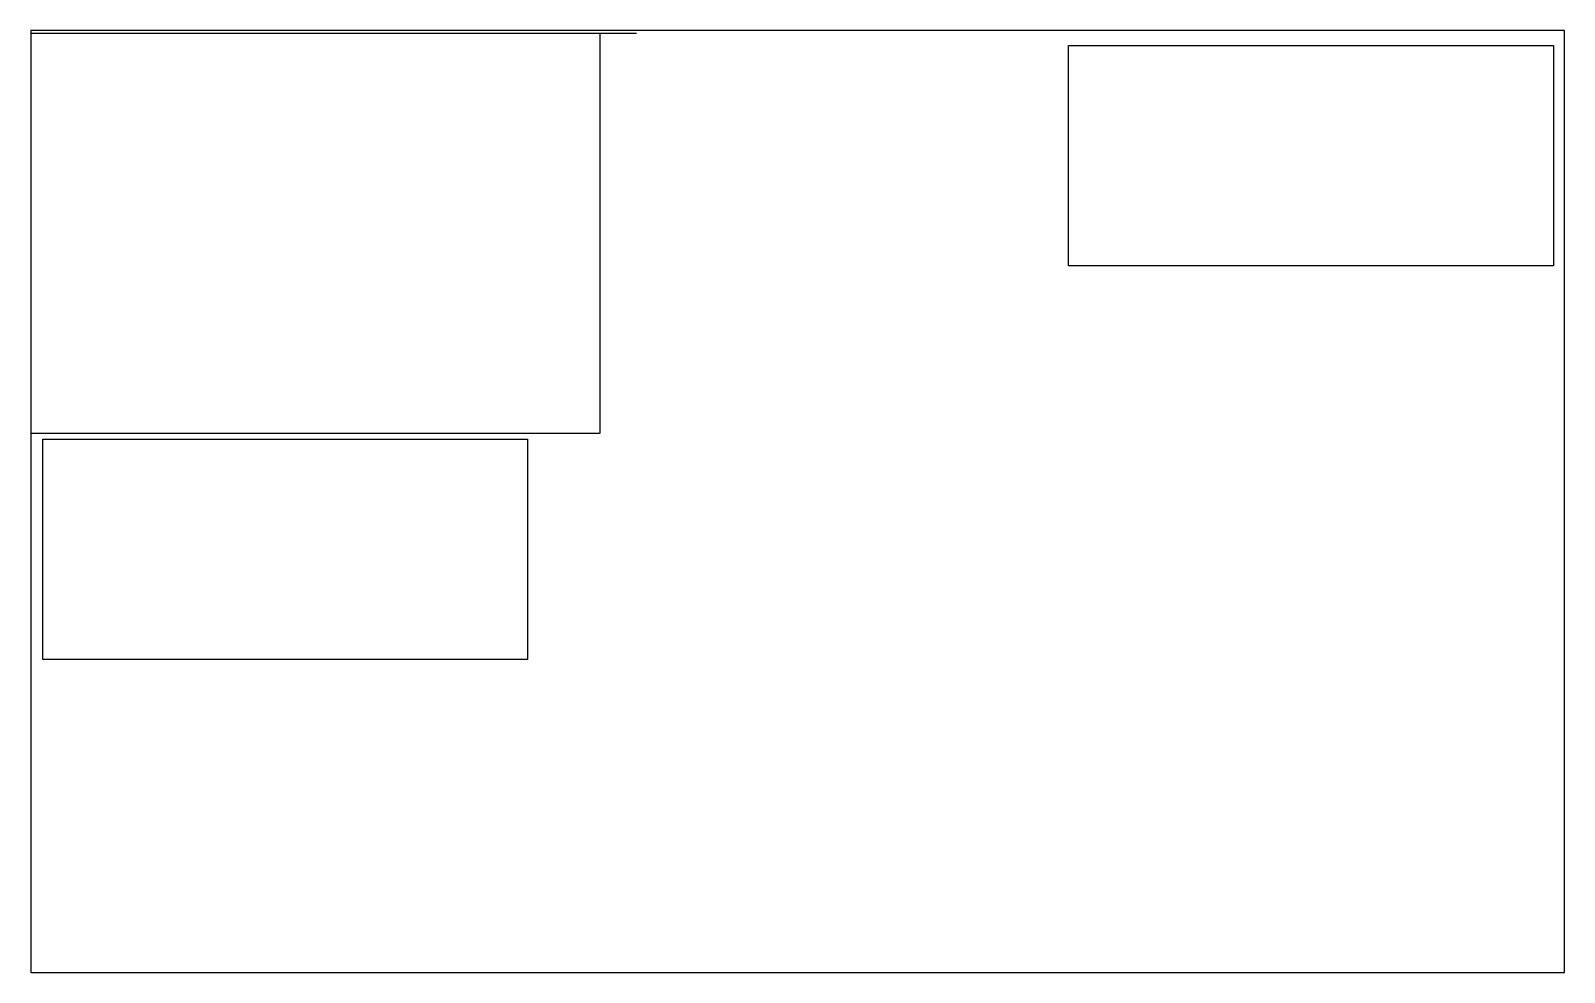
# Model space of a CAD drawing. Header units: inches. Extents: x 0 to 253, y 0 to 155.
import ezdxf

# ---------------------------------------------------------------- set-up
doc = ezdxf.new("R2010")
doc.units = ezdxf.units.IN
doc.header["$MEASUREMENT"] = 0
doc.layers.get('0').update_dxf_attribs({"lineweight": 25})

msp = doc.modelspace()

# ---------------------------------------------------------------- linework, layer by layer
for p, q in [((253.11, 155.45), (0, 155.45)), ((0, 155.45), (0, 0)), ((100, 155), (0, 155)), ((0, 155), (0, 105)), ((94, 89), (94, 155)), ((253.11, 0), (253.11, 155.45)), ((171.29, 153), (251.31, 153)), ((171.29, 116.62), (171.29, 153)), ((251.31, 153), (251.31, 116.62)), ((251.31, 116.62), (171.29, 116.62)), ((0, 89), (94, 89)), ((2, 88), (82.02, 88)), ((2, 51.62), (2, 88)), ((82.02, 88), (82.02, 51.62)), ((82.02, 51.62), (2, 51.62)), ((0, 0), (253.11, 0))]:
    msp.add_line(p, q)

doc.saveas('drawing.dxf')
